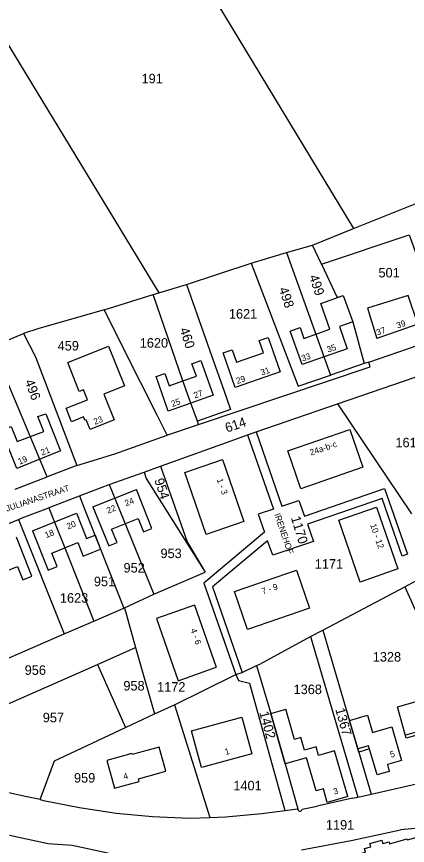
# Model space of a CAD drawing. Extents: x 191922 to 199923, y 328959 to 333350.
# Drawn here: x 193797.8 to 193908.7, y 329521.3 to 329756.5 of the extents above; entities that cross this region are included whole.
import ezdxf

# ---------------------------------------------------------------- set-up
doc = ezdxf.new("R2010")
doc.units = 0
for name, color, linetype in [('enkelbestemming', 7, 'Continuous'), ('Level 14', 7, 'Continuous'), ('Level 6', 7, 'Continuous'), ('maatvoering - maximum aantal wooneenheden', 7, 'Continuous'), ('Maatvoering_symbolen', 7, 'Continuous'), ('recreatiewoning', 7, 'Continuous')]:
    doc.layers.add(name, color=color, linetype=linetype)

msp = doc.modelspace()

# ---------------------------------------------------------------- linework, layer by layer
at = {"layer": 'Level 6'}
for p, q in [((193773.21, 329784.99), (193838.17, 329678.13)), ((193893.42, 329696.36), (193965.42, 329725.42)), ((193893.42, 329696.36), (193965.42, 329725.42)), ((193881.72, 329691.65), (193893.42, 329696.36)), ((193874.34, 329689.5), (193881.72, 329691.65)), ((193884.29, 329686.27), (193881.72, 329691.65)), ((193864.36, 329686.48), (193874.34, 329689.5)), ((193874.34, 329689.5), (193886.86, 329654.75)), ((193846.04, 329680.42), (193864.36, 329686.48)), ((193846.04, 329680.42), (193864.36, 329686.48)), ((193864.36, 329686.48), (193877.71, 329651.6)), ((193864.36, 329686.48), (193877.71, 329651.6)), ((193838.17, 329678.13), (193846.04, 329680.42)), ((193846.04, 329680.42), (193853.24, 329659.99)), ((193846.04, 329680.42), (193853.24, 329659.99)), ((193822.6, 329673.32), (193836.56, 329677.66)), ((193822.6, 329673.32), (193836.56, 329677.66)), ((193836.56, 329677.66), (193838.17, 329678.13)), ((193844.96, 329653.12), (193836.56, 329677.66)), ((193844.96, 329653.12), (193836.56, 329677.66)), ((193890.5, 329677.37), (193893.18, 329669.86)), ((193822.6, 329673.32), (193803.87, 329667.91)), ((193832.93, 329652.74), (193822.6, 329673.32)), ((193832.93, 329652.74), (193822.6, 329673.32)), ((193893.18, 329669.86), (193896.46, 329658.06)), ((193803.87, 329667.91), (193799.73, 329666.53)), ((193790.95, 329662.83), (193799.73, 329666.53)), ((193799.73, 329666.53), (193803.19, 329659.95)), ((193897.72, 329658.45), (193916.28, 329664.88)), ((193806.49, 329625.92), (193790.95, 329662.83)), ((193803.19, 329659.95), (193814.86, 329629.14)), ((193853.24, 329659.99), (193856.69, 329650.2)), ((193853.24, 329659.99), (193856.69, 329650.2)), ((193896.46, 329658.06), (193886.86, 329654.75)), ((193896.46, 329658.06), (193886.86, 329654.75)), ((193897.72, 329658.45), (193896.46, 329658.06)), ((193897.72, 329658.45), (193896.46, 329658.06)), ((193888.84, 329646.59), (193919.53, 329657.14)), ((193888.84, 329646.59), (193919.53, 329657.14)), ((193837.68, 329643.4), (193832.93, 329652.74)), ((193837.68, 329643.4), (193832.93, 329652.74)), ((193847.24, 329646.82), (193844.96, 329653.12)), ((193847.24, 329646.82), (193844.96, 329653.12)), ((193877.71, 329651.6), (193886.86, 329654.75)), ((193877.71, 329651.6), (193886.86, 329654.75)), ((193856.69, 329650.2), (193858.52, 329645.01)), ((193856.69, 329650.2), (193858.52, 329645.01)), ((193849.11, 329641.68), (193847.24, 329646.82)), ((193849.11, 329641.68), (193847.24, 329646.82)), ((193865.78, 329638.66), (193888.84, 329646.59)), ((193865.78, 329638.66), (193888.84, 329646.59)), ((193888.84, 329646.59), (193909.89, 329615.43)), ((193840.56, 329637.76), (193837.68, 329643.4)), ((193840.56, 329637.76), (193837.68, 329643.4)), ((193858.52, 329645.01), (193849.11, 329641.68)), ((193858.52, 329645.01), (193849.11, 329641.68)), ((193849.44, 329640.76), (193849.11, 329641.68)), ((193840.67, 329637.8), (193849.44, 329640.76)), ((193840.67, 329637.8), (193849.44, 329640.76)), ((193863.35, 329637.8), (193865.78, 329638.66)), ((193863.35, 329637.8), (193865.78, 329638.66)), ((193838.62, 329628.93), (193859.68, 329636.51)), ((193838.62, 329628.93), (193859.68, 329636.51)), ((193840.56, 329637.76), (193840.67, 329637.8)), ((193840.56, 329637.76), (193840.67, 329637.8)), ((193859.68, 329636.51), (193863.35, 329637.8)), ((193859.68, 329636.51), (193863.35, 329637.8)), ((193814.86, 329629.14), (193806.49, 329625.92)), ((193824.06, 329623.7), (193833.97, 329627.26)), ((193824.06, 329623.7), (193833.97, 329627.26)), ((193833.97, 329627.26), (193838.62, 329628.93)), ((193833.97, 329627.26), (193838.62, 329628.93)), ((193833.97, 329627.26), (193834.58, 329625.4)), ((193838.62, 329628.93), (193846.19, 329607.42)), ((193797.36, 329622.39), (193806.49, 329625.92)), ((193834.58, 329625.4), (193851.29, 329598.87)), ((193824.06, 329623.7), (193836.7, 329592.55)), ((193807.05, 329617.17), (193815.6, 329620.48)), ((193807.05, 329617.17), (193815.6, 329620.48)), ((193815.6, 329620.48), (193817.18, 329616.5)), ((193806.93, 329617.13), (193807.05, 329617.17)), ((193806.93, 329617.13), (193807.05, 329617.17)), ((193806.93, 329617.13), (193808.56, 329613.04)), ((193817.18, 329616.5), (193821.61, 329605.34)), ((193776.89, 329605.12), (193798.37, 329613.8)), ((193776.89, 329605.12), (193798.37, 329613.8)), ((193798.37, 329613.8), (193811.31, 329581.31)), ((193808.56, 329613.04), (193811.46, 329605.75)), ((193811.46, 329605.75), (193819.73, 329584.95)), ((193846.19, 329607.42), (193851.29, 329598.87)), ((193821.61, 329605.34), (193828.26, 329588.64)), ((193907.96, 329594.71), (193919.54, 329601.08)), ((193836.7, 329592.55), (193851.29, 329598.87)), ((193884.7, 329582.41), (193907.96, 329594.71)), ((193907.96, 329594.71), (193921.65, 329563.81)), ((193828.4, 329588.7), (193836.7, 329592.55)), ((193819.73, 329584.95), (193828.26, 329588.64)), ((193828.26, 329588.64), (193828.4, 329588.7)), ((193828.4, 329588.7), (193831.52, 329577.42)), ((193811.31, 329581.31), (193819.73, 329584.95)), ((193881.19, 329580.54), (193884.7, 329582.41)), ((193884.7, 329582.41), (193893.24, 329553.47)), ((193792.74, 329573.29), (193811.31, 329581.31)), ((193881.19, 329580.54), (193894.66, 329535.03)), ((193820.71, 329572.62), (193831.52, 329577.42)), ((193831.52, 329577.42), (193836.95, 329558.6)), ((193820.71, 329572.62), (193828.7, 329554.74)), ((193860.01, 329569.77), (193861.81, 329570.4)), ((193861.81, 329570.4), (193865.89, 329572.32)), ((193865.89, 329572.32), (193869.89, 329558.69)), ((193842.57, 329561.24), (193860.01, 329569.77)), ((193863.92, 329567.35), (193873.9, 329531.24)), ((193836.95, 329558.6), (193842.57, 329561.24)), ((193842.57, 329561.24), (193852.59, 329529.27)), ((193828.7, 329554.74), (193836.95, 329558.6)), ((193869.89, 329558.69), (193873.99, 329544.47)), ((193808.56, 329545.27), (193828.7, 329554.74)), ((193893.24, 329553.47), (193894.64, 329548.67)), ((193894.64, 329548.67), (193898.42, 329535.87)), ((193804.46, 329534.29), (193808.56, 329545.27)), ((193873.99, 329544.47), (193877.56, 329531.73)), ((193898.42, 329535.87), (193930.88, 329543.31)), ((193894.66, 329535.03), (193898.42, 329535.87)), ((193893.09, 329534.67), (193883.07, 329532.41)), ((193893.09, 329534.67), (193894.66, 329535.03)), ((193826.01, 329530.48), (193836.39, 329529.48)), ((193873.9, 329531.24), (193877.56, 329531.73)), ((193877.56, 329531.73), (193877.63, 329531.4)), ((193878.82, 329531.62), (193883.07, 329532.41)), ((193836.39, 329529.48), (193846.82, 329529.02)), ((193846.82, 329529.02), (193852.59, 329529.27)), ((193931.42, 329528), (193906.7, 329525.74))]:
    msp.add_line(p, q, dxfattribs=at)
for points in [[(193816.71, 329799.93), (193828.32, 329803.92), (193893.42, 329696.36)], [(193816.71, 329799.93), (193828.32, 329803.92), (193893.42, 329696.36)], [(193884.29, 329686.27), (193909.2, 329694.6), (193917.88, 329670.49), (193918.1, 329667.47)], [(193884.29, 329686.27), (193888.76, 329676.76), (193890.5, 329677.37)], [(193849.44, 329640.76), (193898.16, 329657.15), (193897.72, 329658.45)], [(193849.44, 329640.76), (193898.16, 329657.15), (193897.72, 329658.45)], [(193865.78, 329638.66), (193873.09, 329617.56), (193877.9, 329619.2), (193879.5, 329614.7), (193902.23, 329622.6), (193908.68, 329603.94), (193907.16, 329603.42), (193901.51, 329619.79), (193880.31, 329612.5), (193882.03, 329607.5), (193870.47, 329603.65), (193869.01, 329607.73), (193853.37, 329594.65), (193861.81, 329570.4)], [(193814.86, 329629.14), (193825.69, 329632.44), (193840.56, 329637.76)], [(193863.35, 329637.8), (193870.67, 329616.75), (193866.38, 329615.31), (193868.15, 329610.15), (193850.95, 329595.74), (193860.01, 329569.77)], [(193815.6, 329620.48), (193822.07, 329622.98), (193824.06, 329623.7)], [(193815.6, 329620.48), (193822.07, 329622.98), (193824.06, 329623.7)], [(193798.37, 329613.8), (193799.41, 329614.22), (193806.93, 329617.13)], [(193798.37, 329613.8), (193799.41, 329614.22), (193806.93, 329617.13)], [(193865.89, 329572.32), (193866.78, 329572.74), (193881.19, 329580.54)], [(193779.76, 329540.63), (193783.98, 329556.42), (193820.71, 329572.62)], [(193860.01, 329569.77), (193860.74, 329568.09), (193863.92, 329567.35)], [(193804.46, 329534.29), (193800.24, 329535.14), (193791.74, 329537.08)], [(193804.46, 329534.29), (193805.46, 329534.09), (193815.68, 329532.02), (193826.01, 329530.48)], [(193852.59, 329529.27), (193857.1, 329529.46), (193867.35, 329530.36), (193873.9, 329531.24)], [(193878.65, 329520.05), (193892.71, 329522.72), (193906.7, 329525.74)], [(193795.77, 329524.18), (193806.78, 329521.83), (193813.59, 329521.35), (193827.23, 329518.44), (193833.28, 329517.8), (193839.98, 329517.31), (193844.65, 329517.19), (193849.21, 329516.7)]]:
    msp.add_lwpolyline(points, dxfattribs=at)
msp.add_arc((193878.2, 329531.62), 0.615, 201.225, 359.7579, dxfattribs=at)
at = {"layer": 'recreatiewoning'}
for p, q in [((193911.65, 329669.18), (193900.01, 329665.17)), ((193872.59, 329655.66), (193859.81, 329651.26)), ((193853.58, 329649.09), (193847.24, 329646.82)), ((193847.24, 329646.82), (193840.85, 329644.53)), ((193810.3, 329633.25), (193797.86, 329628.27)), ((193819.4, 329617.36), (193831.86, 329622.33)), ((193836.18, 329611.23), (193831.86, 329622.33)), ((193802.14, 329597.66), (193797.73, 329608.73)), ((193819.23, 329604.39), (193821.61, 329605.34)), ((193848.29, 329589.44), (193854.4, 329571.85))]:
    msp.add_line(p, q, dxfattribs=at)
for points in [[(193878.81, 329657.81), (193875.45, 329667.24), (193878.22, 329668.22), (193879.3, 329665.19), (193886.72, 329667.83), (193884.13, 329675.11), (193890.5, 329677.37), (193893.18, 329669.86)], [(193911.65, 329669.18), (193908.92, 329677.38), (193897.39, 329673.78), (193900.01, 329665.17)], [(193893.18, 329669.86), (193889.4, 329668.55), (193891.59, 329662.24), (193878.81, 329657.81)], [(193859.81, 329651.26), (193856.44, 329661.08), (193858.98, 329661.95), (193860.17, 329658.47), (193867.87, 329661.11), (193866.67, 329664.6), (193869.21, 329665.47), (193872.59, 329655.66)], [(193813.41, 329641.53), (193811.88, 329645.35), (193817.92, 329647.76), (193816.77, 329650.61), (193815.56, 329650.13), (193812.29, 329658.32), (193823.89, 329662.96), (193828.4, 329651.67)], [(193844.96, 329653.12), (193848.8, 329654.49), (193847.56, 329657.96), (193850.09, 329658.87), (193853.58, 329649.09)], [(193840.85, 329644.53), (193837.36, 329654.32), (193839.89, 329655.23), (193841.13, 329651.75), (193844.96, 329653.12)], [(193828.4, 329651.67), (193822.58, 329649.34), (193825.48, 329642.06), (193818.65, 329639.31), (193817.53, 329642.09), (193817.15, 329641.94), (193816.77, 329642.89), (193813.41, 329641.53)], [(193797.86, 329628.27), (193793.54, 329639.16), (193796.28, 329640.21), (193797.97, 329635.92), (193805.51, 329638.8), (193803.85, 329642.97), (193806.05, 329643.77), (193810.3, 329633.25)], [(193878.49, 329622.52), (193874.79, 329633.24), (193892.37, 329639.34), (193896.08, 329628.61), (193878.49, 329622.52)], [(193845.49, 329627.09), (193856.2, 329630.79), (193862.3, 329613.24), (193851.57, 329609.49), (193845.49, 329627.09)], [(193802.33, 329610.55), (193814.79, 329615.54), (193817.67, 329608.36), (193820.08, 329609.32), (193821.61, 329605.34)], [(193819.4, 329617.36), (193823.93, 329606.29), (193826.29, 329607.24), (193824.76, 329611.02), (193832.28, 329614.05), (193833.79, 329610.27), (193836.18, 329611.23)], [(193895.27, 329596.03), (193889.19, 329613.61), (193899.93, 329617.33), (193906, 329599.74), (193895.27, 329596.03)], [(193802.33, 329610.55), (193806.75, 329599.43), (193809.28, 329600.44), (193807.76, 329604.27), (193815.17, 329607.22), (193816.7, 329603.38), (193819.23, 329604.39)], [(193785.3, 329603.79), (193789.71, 329592.71), (193792.23, 329593.71), (193790.71, 329597.53), (193798.09, 329600.47), (193799.61, 329596.66), (193802.14, 329597.66)], [(193859.62, 329593.32), (193877.23, 329599.4), (193880.93, 329588.64), (193863.31, 329582.58), (193859.62, 329593.32)], [(193848.29, 329589.44), (193837.48, 329585.73), (193843.61, 329568.03), (193854.4, 329571.85)], [(193911.39, 329552.58), (193908.37, 329551.72), (193905.83, 329560.64), (193910.86, 329562.08), (193912.23, 329557.24), (193917.7, 329558.8), (193920.43, 329549.22)], [(193891.77, 329535.14), (193885.96, 329533.46), (193884.84, 329537.4), (193882.78, 329536.83), (193880.08, 329546.11), (193873.99, 329544.47), (193869.89, 329558.69), (193874.22, 329559.94)], [(193891.77, 329535.14), (193888.02, 329548.14), (193883.46, 329546.79), (193882.76, 329549.24), (193879.51, 329548.29), (193878.48, 329551.89), (193876.65, 329551.37), (193874.22, 329559.94)], [(193847.42, 329553.8), (193861.67, 329557.72), (193864.53, 329547.32), (193850.29, 329543.4), (193847.42, 329553.8)], [(193897.92, 329548.69), (193894.89, 329547.81), (193892.28, 329556.76), (193897.33, 329558.23), (193898.74, 329553.39), (193904.23, 329554.99), (193907.03, 329545.39)], [(193920.43, 329549.22), (193916.42, 329548.08), (193916.95, 329546.16), (193913.5, 329545.18), (193911.14, 329553.45), (193908.12, 329552.58)], [(193907.03, 329545.39), (193903.02, 329544.23), (193903.55, 329542.31), (193900.08, 329541.3), (193897.67, 329549.56), (193894.64, 329548.67)], [(193840.12, 329542.33), (193838.22, 329549.15), (193830.61, 329547.08), (193830.51, 329547.4), (193823.38, 329545.43), (193825.53, 329537.54)], [(193825.53, 329537.54), (193832.59, 329539.45), (193832.38, 329540.24), (193840.12, 329542.33)], [(193876.69, 329506.14), (193877.04, 329506.23), (193876.95, 329506.59), (193877.28, 329506.67), (193877.18, 329507.03), (193877.74, 329507.17), (193876.83, 329510.72), (193896.13, 329516.22), (193895.35, 329519.01), (193896.78, 329519.4), (193896.51, 329520.4), (193898.28, 329520.9), (193898.03, 329521.89), (193901.45, 329522.84), (193901.73, 329521.85), (193903.5, 329522.32), (193903.65, 329521.76), (193908.63, 329523.13), (193908.73, 329522.91), (193914.81, 329524.57), (193915.19, 329523.12), (193917.97, 329523.88), (193919.23, 329519.23)]]:
    msp.add_lwpolyline(points, dxfattribs=at)

# ---------------------------------------------------------------- texts
at = {"layer": 'enkelbestemming'}
for s, rotation, p in [('191', 0, (193833.26, 329737.55)), ('501', 0, (193900.48, 329682.47)), ('459', 0, (193809.45, 329661.74)), ('954', 287.8927, (193836.85, 329625)), ('1170', 286.8917, (193875.61, 329614.3)), ('1402', 285.3707, (193866.64, 329558.99)), ('1367', 285.2904, (193888.21, 329559.93))]:
    msp.add_text(s, height=2.7, rotation=rotation, dxfattribs=at).set_placement(p)
for s, p in [('1621', (193858.04, 329670.8)), ('1620', (193832.74, 329662.54)), ('1611', (193905.29, 329634.27)), ('953', (193838.62, 329602.83)), ('952', (193828.14, 329598.73)), ('1171', (193882.41, 329599.83)), ('951', (193819.73, 329594.85)), ('1623', (193810.09, 329590.17)), ('1328', (193898.86, 329573.46)), ('956', (193800.1, 329569.71)), ('958', (193828.1, 329565.26)), ('1172', (193837.67, 329564.93)), ('1368', (193876.39, 329564.24)), ('957', (193805.23, 329556.24)), ('959', (193814.09, 329539.12)), ('1401', (193859.3, 329536.93)), ('1191', (193885.57, 329525.79))]:
    msp.add_text(s, height=2.7, dxfattribs=at).set_placement(p)
at = {"layer": 'Level 14'}
for s, rotation, p in [('499', 288.6706, (193880.75, 329682.74)), ('498', 288.4893, (193872.16, 329679.23)), ('460', 288.5801, (193844.01, 329667.75)), ('496', 290.8724, (193800.06, 329652.97)), ('614', 19.0746, (193857.5, 329638.4))]:
    msp.add_text(s, height=2.7, rotation=rotation, dxfattribs=at).set_placement(p)
at = {"layer": 'maatvoering - maximum aantal wooneenheden'}
for s, rotation, p in [('39', 18.9788, (193905.9, 329667.94)), ('37', 18.9788, (193900.2, 329665.97)), ('35', 19.106, (193886.18, 329661.11)), ('33', 19.106, (193878.96, 329658.6)), ('31', 18.9789, (193867.37, 329654.6)), ('29', 18.9789, (193860.43, 329652.21)), ('27', 18.6162, (193848.38, 329648.11)), ('25', 19.65, (193842.01, 329645.69)), ('23', 21.9185, (193820.04, 329640.62)), ('21', 21.7908, (193805.06, 329631.91)), ('24a-b-c', 19.106, (193881.34, 329631.91)), ('19', 21.7908, (193798.62, 329629.33)), ('1 - 3', 289.1602, (193854.58, 329625.09)), ('24', 21.7908, (193828.89, 329617.49)), ('22', 21.7908, (193823.75, 329615.43)), ('20', 21.844, (193812.4, 329610.92)), ('18', 21.844, (193806.23, 329608.45)), ('10 - 12', 289.0331, (193898.1, 329612.22)), ('7 - 9', 19.0331, (193867.65, 329592.5)), ('4 - 6', 289.1602, (193847.09, 329582.52)), ('1', 15.3707, (193857.14, 329546.95)), ('5', 16.0399, (193904.04, 329546.19)), ('4', 15.0791, (193828.31, 329539.95)), ('3', 16.0951, (193887.96, 329535.71))]:
    msp.add_text(s, height=1.75, rotation=rotation, dxfattribs=at).set_placement(p)
at = {"layer": 'Maatvoering_symbolen'}
for s, rotation, p in [('JULIANASTRAAT', 18.5619, (193795.06, 329616)), ('IRENEHOF', 288.7976, (193870.88, 329615.23))]:
    msp.add_text(s, height=1.75, rotation=rotation, dxfattribs=at).set_placement(p)

doc.saveas('drawing.dxf')
